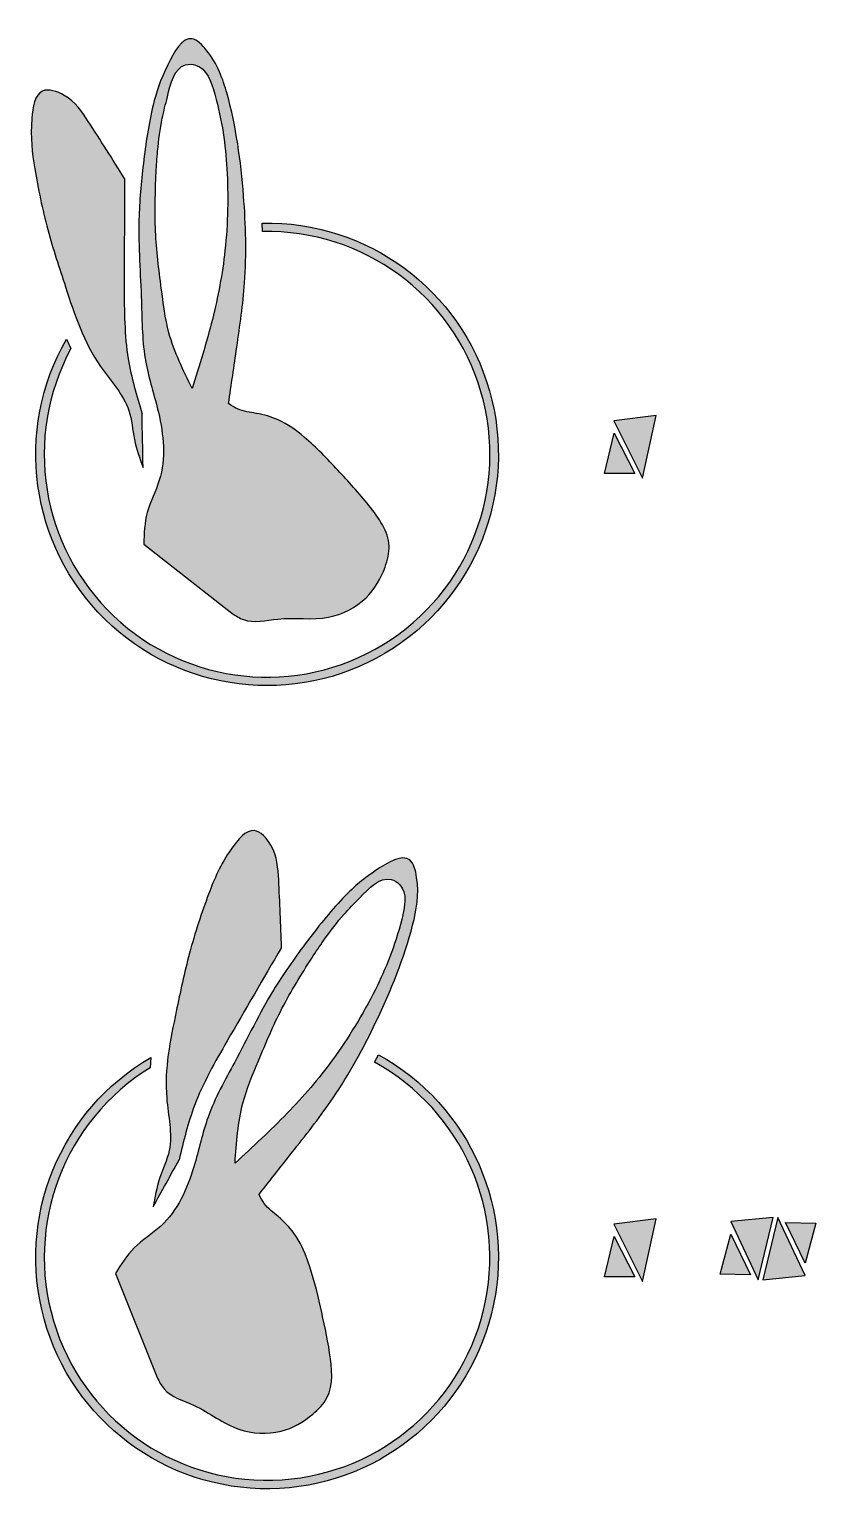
# Model space of a CAD drawing. Header units: millimetres. Extents: x 6308 to 6771, y -1659 to -800.
import ezdxf

# ---------------------------------------------------------------- set-up
doc = ezdxf.new("R2010")
doc.units = ezdxf.units.MM

msp = doc.modelspace()

# ---------------------------------------------------------------- hatches: boundary and pattern name
at = {"true_color": 0x196419}
h = msp.add_hatch(color=99, dxfattribs=at)
h.dxf.hatch_style = 1
edge = h.paths.add_edge_path()
edge.add_spline(control_points=[(6424.93, -1020.16), (6426.53, -1009.07), (6429.93, -985.43), (6435.89, -944.76), (6434.54, -894.77), (6428.02, -847.18), (6417.37, -817.09), (6400.39, -799.7), (6386.64, -823.89), (6379.13, -846.47), (6374.48, -878.51), (6370.94, -916.72), (6373.97, -955.73), (6374.05, -994.35), (6385.61, -1027.77), (6388.8, -1059.7), (6375.62, -1083.39), (6375.2, -1096.58), (6375, -1102.89)], knot_values=[0, 0, 0, 0, 33.617853, 71.68921, 122.944068, 183.855262, 212.101548, 223.104172, 244.179228, 269.449765, 304.282706, 337.310504, 385.433933, 421.394865, 451.811791, 491.784145, 512.130858, 530.849493, 530.849493, 530.849493, 530.849493], degree=3, periodic=0)
edge.add_line((6375, -1102.89), (6426.86, -1143.5))
edge.add_spline(control_points=[(6426.86, -1143.5), (6429.09, -1144.97), (6437.08, -1150.23), (6457.51, -1144.77), (6482.29, -1149.19), (6506.75, -1136.74), (6516.77, -1119.45), (6521.76, -1099.12), (6507.38, -1079.05), (6489.45, -1059.42), (6472.38, -1041.42), (6456.03, -1029.52), (6442.06, -1025.66), (6431.56, -1024.58), (6426.66, -1021.31), (6424.93, -1020.16)], knot_values=[0, 0, 0, 0, 7.829554, 28.002864, 57.986259, 82.837645, 104.054736, 116.65476, 143.212221, 170.922893, 198.665926, 217.161117, 230.556883, 241.866806, 248.040088, 248.040088, 248.040088, 248.040088], degree=3, periodic=0)
edge = h.paths.add_edge_path(flags=16)
edge.add_spline(control_points=[(6403.48, -1011.27), (6407.71, -997.75), (6416.06, -971.12), (6424.3, -928.05), (6425.1, -882.23), (6420.4, -847.74), (6411.28, -820.48), (6393.39, -820), (6389.59, -837.58), (6385.09, -853.99), (6383.24, -869.29), (6382.08, -885.66), (6381.65, -901.38), (6381.63, -924.17), (6385.05, -949.79), (6388.97, -981.78), (6398.19, -1000.53), (6403.48, -1011.27)], knot_values=[0, 0, 0, 0, 42.456207, 83.59561, 131.763018, 176.199338, 196.742283, 202.698443, 224.377931, 237.308163, 256.893377, 269.498774, 286.750632, 304.025169, 337.787004, 364.333242, 399.931757, 399.931757, 399.931757, 399.931757], degree=3, periodic=0)
edge = h.paths.add_edge_path()
edge.add_spline(control_points=[(6363.67, -887.63), (6356.59, -876.33), (6345.8, -859.11), (6332.42, -838.94), (6311.76, -832.39), (6307.51, -858.5), (6310.6, -883.45), (6317.79, -917.65), (6330.51, -956.28), (6342.88, -993.94), (6367.28, -1019.07), (6368.76, -1041.49), (6372.63, -1052.33), (6374.56, -1057.72)], knot_values=[0, 0, 0, 0, 39.824742, 60.700513, 73.756749, 91.142593, 120.779044, 157.36348, 192.679581, 243.885708, 274.784313, 292.141266, 309.312373, 309.312373, 309.312373, 309.312373], degree=3, periodic=0)
edge.add_spline(control_points=[(6374.56, -1057.72), (6374.37, -1047.19), (6374.18, -1036.66), (6373.99, -1026.13)], knot_values=[0, 0, 0, 0, 31.602197, 31.602197, 31.602197, 31.602197], degree=3, periodic=0)
edge.add_spline(control_points=[(6373.99, -1026.13), (6370.82, -1015.44), (6363.58, -991.07), (6363.43, -944.15), (6363.58, -908.79), (6363.67, -887.63)], knot_values=[0, 0, 0, 0, 33.280935, 75.941249, 139.575808, 139.575808, 139.575808, 139.575808], degree=3, periodic=0)
h = msp.add_hatch(color=99, dxfattribs=at)
h.dxf.hatch_style = 1
h.paths.add_polyline_path([(6444.72, -913.81), (6444.86, -918.81, -3.700495), (6332.09, -987.74), (6329.44, -982.22, 3.800983)])
at = {"true_color": 0xc8c8c8}
h = msp.add_hatch(color=9, dxfattribs=at)
h.dxf.hatch_style = 1
h.paths.add_polyline_path([(6676.62, -1027.18), (6651.81, -1030.28), (6668.63, -1064.09)])
at = {"true_color": 0x641964}
h = msp.add_hatch(color=219, dxfattribs=at)
h.dxf.hatch_style = 1
h.paths.add_polyline_path([(6651.89, -1037.63), (6646.27, -1061.3), (6664.11, -1061.3)])
at = {"true_color": 0x006464}
h = msp.add_hatch(color=126, dxfattribs=at)
h.dxf.hatch_style = 1
edge = h.paths.add_edge_path()
edge.add_spline(control_points=[(6442.88, -1485.67), (6449.8, -1476.87), (6464.57, -1458.1), (6490.07, -1425.85), (6513.89, -1381.88), (6532.04, -1337.41), (6537.86, -1306.02), (6531.85, -1282.48), (6507.85, -1296.56), (6490.05, -1312.35), (6470.01, -1337.77), (6447.84, -1369.09), (6430.96, -1404.4), (6411.71, -1437.87), (6405.02, -1472.6), (6391.81, -1501.85), (6368.56, -1515.78), (6361.6, -1526.99), (6358.27, -1532.35)], knot_values=[0, 0, 0, 0, 33.617853, 71.68921, 122.944068, 183.855262, 212.101548, 223.104172, 244.179228, 269.449765, 304.282706, 337.310504, 385.433933, 421.394865, 451.811791, 491.784145, 512.130858, 530.849493, 530.849493, 530.849493, 530.849493], degree=3, periodic=0)
edge.add_line((6358.27, -1532.35), (6382.88, -1593.45))
edge.add_spline(control_points=[(6382.88, -1593.45), (6384.08, -1595.85), (6388.36, -1604.4), (6408.79, -1609.88), (6428.04, -1626.09), (6455.44, -1627.54), (6472.77, -1617.58), (6487.25, -1602.47), (6484.83, -1577.89), (6479.12, -1551.93), (6473.33, -1527.81), (6465.13, -1509.33), (6454.96, -1499), (6446.41, -1492.81), (6443.8, -1487.53), (6442.88, -1485.67)], knot_values=[0, 0, 0, 0, 7.829554, 28.002864, 57.986259, 82.837645, 104.054736, 116.65476, 143.212221, 170.922893, 198.665926, 217.161117, 230.556883, 241.866806, 248.040088, 248.040088, 248.040088, 248.040088], degree=3, periodic=0)
edge = h.paths.add_edge_path(flags=16)
edge.add_spline(control_points=[(6428.74, -1467.25), (6439.17, -1457.65), (6459.71, -1438.76), (6488.38, -1405.59), (6511.99, -1366.31), (6525.16, -1334.09), (6530.9, -1305.92), (6515.64, -1296.56), (6503.56, -1309.88), (6491.46, -1321.84), (6482.21, -1334.17), (6473.02, -1347.76), (6464.78, -1361.17), (6453.37, -1380.89), (6443.52, -1404.79), (6430.92, -1434.45), (6429.53, -1455.3), (6428.74, -1467.25)], knot_values=[0, 0, 0, 0, 42.456207, 83.59561, 131.763018, 176.199338, 196.742283, 202.698443, 224.377931, 237.308163, 256.893377, 269.498774, 286.750632, 304.025169, 337.787004, 364.333242, 399.931757, 399.931757, 399.931757, 399.931757], degree=3, periodic=0)
edge = h.paths.add_edge_path()
edge.add_spline(control_points=[(6456.09, -1340.26), (6455.6, -1326.94), (6454.87, -1306.63), (6453.36, -1282.48), (6438.75, -1266.47), (6422.02, -1286.96), (6412.22, -1310.11), (6401.35, -1343.33), (6393.04, -1383.14), (6384.93, -1421.94), (6393.5, -1455.9), (6383.56, -1476.06), (6381.5, -1487.39), (6380.47, -1493.02)], knot_values=[0, 0, 0, 0, 39.824742, 60.700513, 73.756749, 91.142593, 120.779044, 157.36348, 192.679581, 243.885708, 274.784313, 292.141266, 309.312373, 309.312373, 309.312373, 309.312373], degree=3, periodic=0)
edge.add_spline(control_points=[(6380.47, -1493.02), (6385.57, -1483.8), (6390.67, -1474.59), (6395.78, -1465.37)], knot_values=[0, 0, 0, 0, 31.602197, 31.602197, 31.602197, 31.602197], degree=3, periodic=0)
edge.add_spline(control_points=[(6395.78, -1465.37), (6398.37, -1454.53), (6404.29, -1429.8), (6427.62, -1389.1), (6445.43, -1358.55), (6456.09, -1340.26)], knot_values=[0, 0, 0, 0, 33.280935, 75.941249, 139.575808, 139.575808, 139.575808, 139.575808], degree=3, periodic=0)
h = msp.add_hatch(color=126, dxfattribs=at)
h.dxf.hatch_style = 1
h.paths.add_polyline_path([(6513.19, -1403.47), (6510.81, -1407.87, -3.700495), (6378.69, -1411.17), (6379.15, -1405.07, 3.800983)])
at = {"true_color": 0xc8c8c8}
h = msp.add_hatch(color=9, dxfattribs=at)
h.dxf.hatch_style = 1
h.paths.add_polyline_path([(6676.62, -1500.03), (6651.81, -1503.13), (6668.63, -1536.93)])
at = {"true_color": 0xe8e8e8}
h = msp.add_hatch(color=254, dxfattribs=at)
h.dxf.hatch_style = 1
h.paths.add_polyline_path([(6745.62, -1499.22), (6720.75, -1501.73), (6736.76, -1535.92)])
h = msp.add_hatch(color=254, dxfattribs=at)
h.dxf.hatch_style = 1
h.paths.add_polyline_path([(6739.55, -1535.99), (6764.42, -1533.48), (6748.4, -1499.28)])
h = msp.add_hatch(color=254, dxfattribs=at)
h.dxf.hatch_style = 1
h.paths.add_polyline_path([(6764.51, -1526.13), (6770.69, -1502.6), (6752.86, -1502.18)])
at = {"true_color": 0x640032}
h = msp.add_hatch(color=228, dxfattribs=at)
h.dxf.hatch_style = 1
h.paths.add_polyline_path([(6651.89, -1510.48), (6646.27, -1534.15), (6664.11, -1534.15)])
at = {"true_color": 0xe8e8e8}
h = msp.add_hatch(color=254, dxfattribs=at)
h.dxf.hatch_style = 1
h.paths.add_polyline_path([(6720.65, -1509.08), (6714.47, -1532.61), (6732.3, -1533.03)])

# ---------------------------------------------------------------- linework, layer by layer
at = {"color": 99, "true_color": 0x196419}
msp.add_line((6375, -1102.89), (6426.86, -1143.5), dxfattribs=at)
at = {"color": 126, "true_color": 0x006464}
msp.add_line((6358.27, -1532.35), (6382.88, -1593.45), dxfattribs=at)
at = {"color": 99, "true_color": 0x196419}
msp.add_lwpolyline([(6444.86, -918.81), (6444.72, -913.81, -3.800983), (6329.44, -982.22), (6332.09, -987.74, 3.701427), (6444.83, -918.81)], format="xyb", dxfattribs=at)
at = {"color": 9, "true_color": 0xc8c8c8}
for points in [[(6668.63, -1064.09), (6676.62, -1027.18), (6651.81, -1030.28)], [(6668.63, -1536.93), (6676.62, -1500.03), (6651.81, -1503.13)]]:
    msp.add_lwpolyline(points, close=True, dxfattribs=at)
at = {"color": 219, "true_color": 0x641964}
msp.add_lwpolyline([(6651.89, -1037.63), (6664.11, -1061.3), (6646.27, -1061.3)], close=True, dxfattribs=at)
at = {"color": 126, "true_color": 0x006464}
msp.add_lwpolyline([(6510.81, -1407.87), (6513.19, -1403.47, -3.800983), (6379.15, -1405.07), (6378.69, -1411.17, 3.701427), (6510.78, -1407.85)], format="xyb", dxfattribs=at)
at = {"color": 254, "true_color": 0xe8e8e8}
for points in [[(6736.76, -1535.92), (6745.62, -1499.22), (6720.75, -1501.73)], [(6748.4, -1499.28), (6739.55, -1535.99), (6764.42, -1533.48)], [(6764.51, -1526.13), (6752.86, -1502.18), (6770.69, -1502.6)], [(6720.65, -1509.08), (6732.3, -1533.03), (6714.47, -1532.61)]]:
    msp.add_lwpolyline(points, close=True, dxfattribs=at)
at = {"color": 228, "true_color": 0x640032}
msp.add_lwpolyline([(6651.89, -1510.48), (6664.11, -1534.15), (6646.27, -1534.15)], close=True, dxfattribs=at)
at = {"color": 99, "true_color": 0x196419}
for points in [[(6424.93, -1020.16), (6429.74, -986.88), (6434.32, -949.09), (6433.75, -897.84), (6424.01, -837.71), (6411.97, -812.16), (6403.38, -805.28), (6389.06, -820.75), (6380.47, -844.51), (6374.74, -878.87), (6372.16, -911.8), (6373.59, -959.9), (6376.15, -995.77), (6383.6, -1025.26), (6384.14, -1065.23), (6377, -1084.28), (6375, -1102.89)], [(6403.48, -1011.27), (6415.39, -970.52), (6422.79, -930.05), (6423.93, -881.9), (6416.76, -838.04), (6405.54, -820.84), (6399.59, -820.72), (6388.91, -839.59), (6385.86, -852.16), (6383.16, -871.56), (6382.26, -884.13), (6381.72, -901.37), (6381.89, -918.65), (6385.31, -952.24), (6389.82, -978.4), (6403.48, -1011.27)], [(6363.67, -887.63), (6342.33, -854), (6328.16, -838.68), (6315.36, -836.09), (6309.07, -852.3), (6310.8, -881.88), (6318.49, -917.65), (6328.9, -951.4), (6349.49, -998.28), (6366.2, -1024.27), (6369.54, -1041.3), (6374.56, -1057.72)], [(6363.67, -887.63), (6363.49, -951.26), (6365.85, -993.86), (6373.99, -1026.13)], [(6426.86, -1143.5), (6433.71, -1147.3), (6453.88, -1146.94), (6483.84, -1145.84), (6505.9, -1134.39), (6517.07, -1116.35), (6519.4, -1103.97), (6507.58, -1080.18), (6489.28, -1059.37), (6469.52, -1039.9), (6454.1, -1029.69), (6441.26, -1025.87), (6430.25, -1023.29), (6424.93, -1020.16)], [(6374.56, -1057.72), (6373.99, -1026.13)]]:
    msp.add_spline(points, degree=3, dxfattribs=at)
at = {"color": 126, "true_color": 0x006464}
for points in [[(6456.09, -1340.26), (6454.42, -1300.47), (6449.81, -1280.11), (6440.02, -1271.48), (6426.47, -1282.37), (6413.17, -1308.85), (6401.95, -1343.67), (6394.09, -1378.1), (6388.48, -1429), (6389.95, -1459.87), (6384.34, -1476.29), (6380.47, -1493.02)], [(6442.88, -1485.67), (6463.68, -1459.26), (6486.54, -1428.82), (6511.67, -1384.15), (6533.3, -1327.2), (6535.66, -1299.06), (6531.65, -1288.81), (6511.52, -1295.04), (6492.19, -1311.32), (6470.05, -1338.21), (6451.36, -1365.44), (6428.55, -1407.81), (6412.83, -1440.16), (6404.53, -1469.42), (6385.02, -1504.31), (6369.31, -1517.24), (6358.27, -1532.35)], [(6428.74, -1467.25), (6459.43, -1437.91), (6486.07, -1406.56), (6511.14, -1365.43), (6526.86, -1323.87), (6525.75, -1303.36), (6520.64, -1300.28), (6501.97, -1311.29), (6493.04, -1320.64), (6481, -1336.09), (6473.94, -1346.53), (6464.85, -1361.2), (6456.36, -1376.24), (6442.52, -1407.04), (6433.35, -1431.95), (6428.74, -1467.25)], [(6456.09, -1340.26), (6424.12, -1395.29), (6404.86, -1433.35), (6395.78, -1465.37)], [(6380.47, -1493.02), (6395.78, -1465.37)], [(6382.88, -1593.45), (6386.91, -1600.17), (6404.56, -1609.94), (6431.05, -1623.97), (6455.88, -1625.08), (6474.57, -1615.04), (6482.78, -1605.48), (6484.44, -1578.98), (6479, -1551.81), (6471.62, -1525.06), (6463.38, -1508.51), (6454.16, -1498.78), (6445.92, -1491.04), (6442.88, -1485.67)]]:
    msp.add_spline(points, degree=3, dxfattribs=at)

doc.saveas('drawing.dxf')
